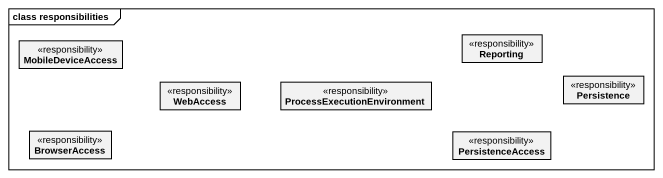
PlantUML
@startuml
mainframe class responsibilities
hide circle
hide empty members
class MobileDeviceAccess <<responsibility>>
class Reporting <<responsibility>>
class WebAccess <<responsibility>>
class ProcessExecutionEnvironment <<responsibility>>
class Persistence <<responsibility>>
class BrowserAccess <<responsibility>>
class PersistenceAccess <<responsibility>>
@enduml
